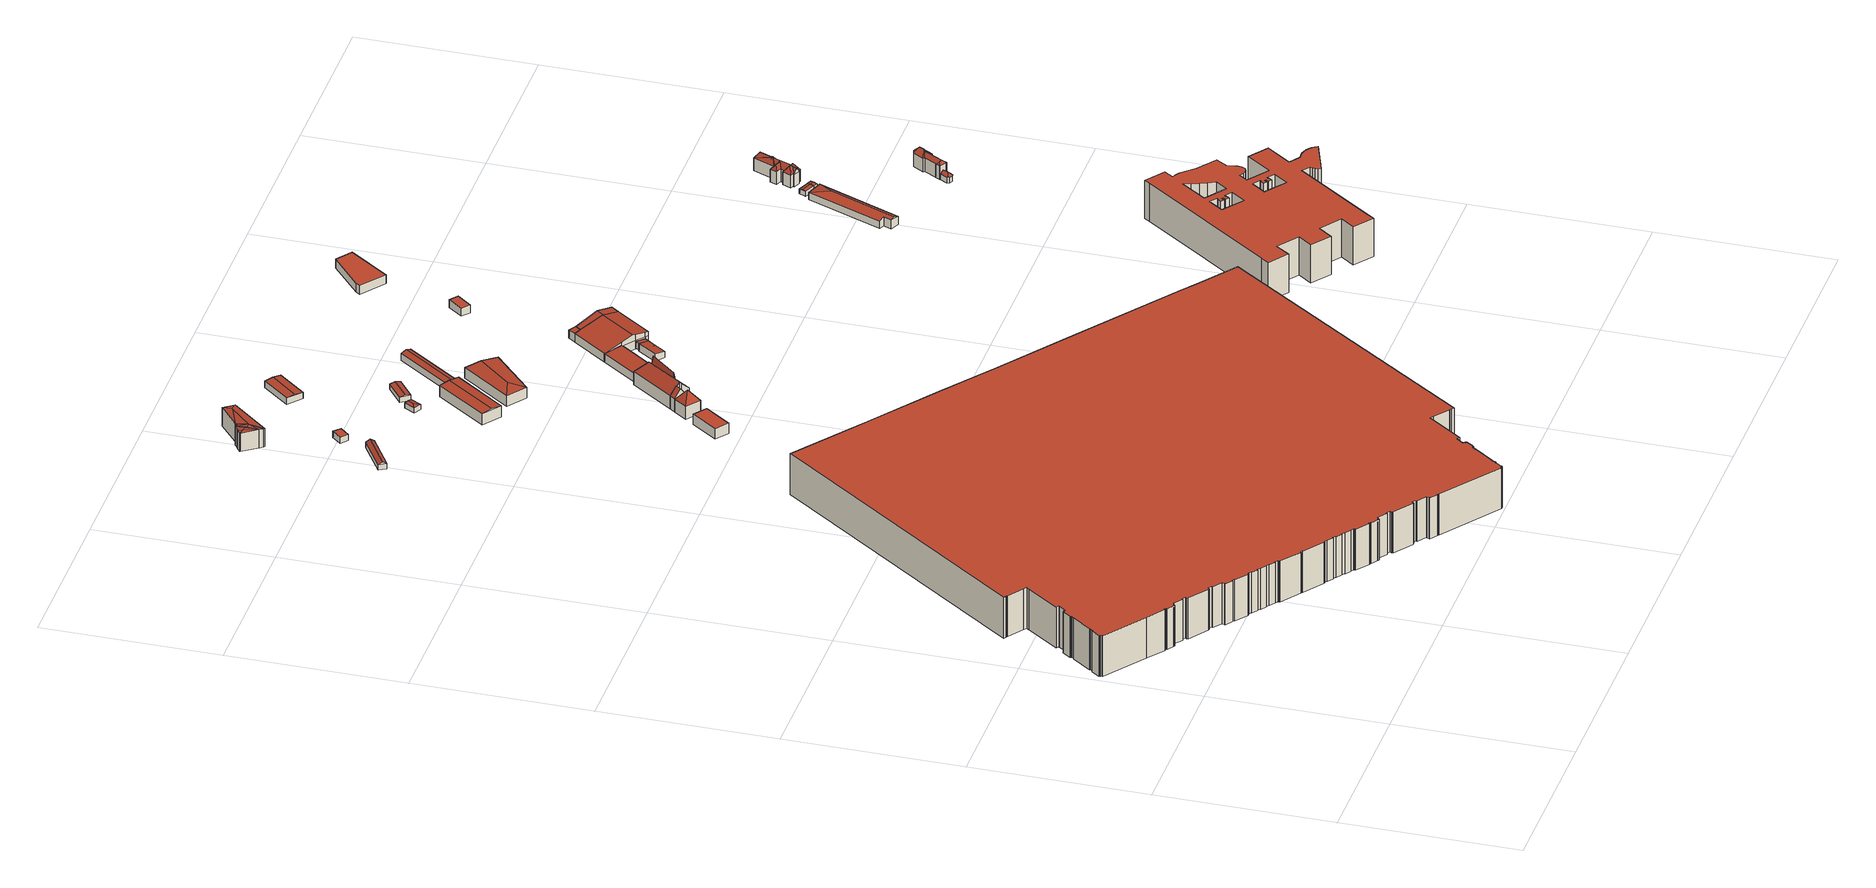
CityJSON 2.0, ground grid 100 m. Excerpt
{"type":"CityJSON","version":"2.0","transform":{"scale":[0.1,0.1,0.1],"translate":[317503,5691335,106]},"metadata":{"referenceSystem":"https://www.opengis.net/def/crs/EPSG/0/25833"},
"CityObjects":{
"building1":{"type":"Building","attributes":{"Dachtyp_tdc":"tdcPolyFlatRoof","Gemeindeschluessel":14713000,"Dachneigung":0,"QualitaetDacherkennung":10,"Geometrietyp2DReferenz":"3000","function":"31001_9998","roofType":"1000","measuredHeight":24.86},"geometry":[{"type":"MultiSurface","lod":"2","boundaries":[[[0,1,2,3]],[[1,4,5,2]],[[4,6,7,5]],[[6,8,9,7]],[[8,10,11,9]],[[10,12,13,11]],[[12,14,15,13]],[[14,16,17,15]],[[16,18,19,17]],[[18,20,21,19]],[[20,22,23,21]],[[22,24,25,23]],[[24,26,27,25]],[[26,28,29,27]],[[28,30,31,29]],[[30,32,33,31]],[[32,34,35,33]],[[34,36,37,35]],[[36,38,39,37]],[[38,40,41,39]],[[40,42,43,41]],[[42,44,45,43]],[[44,46,47,45]],[[46,48,49,47]],[[48,50,51,49]],[[50,52,53,51]],[[52,54,55,53]],[[54,56,57,55]],[[56,58,59,57]],[[58,60,61,59]],[[60,62,63,61]],[[62,64,65,63]],[[64,66,67,65]],[[66,68,69,67]],[[68,70,71,69]],[[70,72,73,71]],[[72,74,75,73]],[[74,76,77,75]],[[76,78,79,77]],[[78,80,81,79]],[[80,82,83,81]],[[82,84,85,83]],[[84,86,87,85]],[[86,88,89,87]],[[88,90,91,89]],[[90,92,93,91]],[[92,94,95,93]],[[92,90,88,86,84,82,80,78,76,74,72,70,68,66,64,62,60,58,56,54,52,50,48,46,44,42,40,38,36,34,32,30,28,26,24,22,20,18,16,14,12,10,8,6,4,1,0,96,97,98,99,100,101,102,103,104,105,106,107,108,109,110,111,112,113,114,115,116,117,118,119,120,121,122,123,124,125,126,127,128,129,130,131,132,133,134,135,136,137,138,139,140,141,142,143,144,145,146,147,148,149,150,151,152,153,154,155,156,157,158,159,160,161,162,163,164,165,166,167,168,169,170,171,172,173,174,175,176,177,178,179,180,181,182,183,184,185,186,187,188,189,190,191,192,193,194,195,196,197,198,199,200,201,202,203,204,205,206,207,208,209,210,211,212,213,214,215,216,217,218,219,220,221,222,223,224,225,226,227,228,229,230,231,232,233,234,235,236,237,238,239,240,241,242,243,244,245,246,247,248,249,250,251,252,253,254,94]],[[94,254,255,95]],[[254,253,256,255]],[[253,252,257,256]],[[252,251,258,257]],[[251,250,259,258]],[[250,249,260,259]],[[249,248,261,260]],[[248,247,262,261]],[[247,246,263,262]],[[246,245,264,263]],[[245,244,265,264]],[[244,243,266,265]],[[243,242,267,266]],[[242,241,268,267]],[[241,240,269,268]],[[240,239,270,269]],[[239,238,271,270]],[[238,237,272,271]],[[237,236,273,272]],[[236,235,274,273]],[[235,234,275,274]],[[234,233,276,275]],[[233,232,277,276]],[[232,231,278,277]],[[231,230,279,278]],[[230,229,280,279]],[[229,228,281,280]],[[228,227,282,281]],[[227,226,283,282]],[[226,225,284,283]],[[225,224,285,284]],[[224,223,286,285]],[[223,222,287,286]],[[222,221,288,287]],[[221,220,289,288]],[[220,219,290,289]],[[219,218,291,290]],[[218,217,292,291]],[[217,216,293,292]],[[216,215,294,293]],[[215,214,295,294]],[[214,213,296,295]],[[213,212,297,296]],[[212,211,298,297]],[[211,210,299,298]],[[210,209,300,299]],[[209,208,301,300]],[[208,207,302,301]],[[207,206,303,302]],[[206,205,304,303]],[[205,204,305,304]],[[204,203,306,305]],[[203,202,307,306]],[[202,201,308,307]],[[201,200,309,308]],[[200,199,310,309]],[[199,198,311,310]],[[198,197,312,311]],[[197,196,313,312]],[[196,195,314,313]],[[195,194,315,314]],[[194,193,316,315]],[[193,192,317,316]],[[192,191,318,317]],[[191,190,319,318]],[[95,255,256,257,258,259,260,261,262,263,264,265,266,267,268,269,270,271,272,273,274,275,276,277,278,279,280,281,282,283,284,285,286,287,288,289,290,291,292,293,294,295,296,297,298,299,300,301,302,303,304,305,306,307,308,309,310,311,312,313,314,315,316,317,318,319,320,321,322,323,324,325,326,327,328,329,330,331,332,333,334,335,336,337,338,339,340,341,342,343,344,345,346,347,348,349,350,351,352,353,354,355,356,357,358,359,360,361,362,363,364,365,366,367,368,369,370,371,372,373,374,375,376,377,378,379,380,381,382,383,384,385,386,387,388,389,390,391,392,393,394,395,396,397,398,399,400,401,402,403,404,405,406,407,408,409,410,411,412,413,3,2,5,7,9,11,13,15,17,19,21,23,25,27,29,31,33,35,37,39,41,43,45,47,49,51,53,55,57,59,61,63,65,67,69,71,73,75,77,79,81,83,85,87,89,91,93]],[[190,189,320,319]],[[189,188,321,320]],[[188,187,322,321]],[[187,186,323,322]],[[186,185,324,323]],[[185,184,325,324]],[[184,183,326,325]],[[183,182,327,326]],[[182,181,328,327]],[[181,180,329,328]],[[180,179,330,329]],[[179,178,331,330]],[[178,177,332,331]],[[177,176,333,332]],[[176,175,334,333]],[[175,174,335,334]],[[174,173,336,335]],[[173,172,337,336]],[[172,171,338,337]],[[171,170,339,338]],[[170,169,340,339]],[[169,168,341,340]],[[168,167,342,341]],[[167,166,343,342]],[[166,165,344,343]],[[165,164,345,344]],[[164,163,346,345]],[[163,162,347,346]],[[162,161,348,347]],[[161,160,349,348]],[[160,159,350,349]],[[159,158,351,350]],[[158,157,352,351]],[[157,156,353,352]],[[156,155,354,353]],[[155,154,355,354]],[[154,153,356,355]],[[153,152,357,356]],[[152,151,358,357]],[[151,150,359,358]],[[150,149,360,359]],[[149,148,361,360]],[[148,147,362,361]],[[147,146,363,362]],[[146,145,364,363]],[[145,144,365,364]],[[144,143,366,365]],[[143,142,367,366]],[[142,141,368,367]],[[141,140,369,368]],[[140,139,370,369]],[[139,138,371,370]],[[138,137,372,371]],[[137,136,373,372]],[[136,135,374,373]],[[135,134,375,374]],[[134,133,376,375]],[[133,132,377,376]],[[132,131,378,377]],[[131,130,379,378]],[[130,129,380,379]],[[129,128,381,380]],[[128,127,382,381]],[[127,126,383,382]],[[126,125,384,383]],[[125,124,385,384]],[[124,123,386,385]],[[123,122,387,386]],[[122,121,388,387]],[[121,120,389,388]],[[120,119,390,389]],[[119,118,391,390]],[[118,117,392,391]],[[117,116,393,392]],[[116,115,394,393]],[[115,114,395,394]],[[114,113,396,395]],[[113,112,397,396]],[[112,111,398,397]],[[111,110,399,398]],[[110,109,400,399]],[[109,108,401,400]],[[108,107,402,401]],[[107,106,403,402]],[[106,105,404,403]],[[105,104,405,404]],[[104,103,406,405]],[[103,102,407,406]],[[102,101,408,407]],[[101,100,409,408]],[[100,99,410,409]],[[99,98,411,410]],[[98,97,412,411]],[[97,96,413,412]],[[96,0,3,413]]],"semantics":{"surfaces":[{"type":"WallSurface"},{"type":"RoofSurface"},{"type":"GroundSurface"}],"values":[0,0,0,0,0,0,0,0,0,0,0,0,0,0,0,0,0,0,0,0,0,0,0,0,0,0,0,0,0,0,0,0,0,0,0,0,0,0,0,0,0,0,0,0,0,0,0,1,0,0,0,0,0,0,0,0,0,0,0,0,0,0,0,0,0,0,0,0,0,0,0,0,0,0,0,0,0,0,0,0,0,0,0,0,0,0,0,0,0,0,0,0,0,0,0,0,0,0,0,0,0,0,0,0,0,0,0,0,0,0,0,0,0,2,0,0,0,0,0,0,0,0,0,0,0,0,0,0,0,0,0,0,0,0,0,0,0,0,0,0,0,0,0,0,0,0,0,0,0,0,0,0,0,0,0,0,0,0,0,0,0,0,0,0,0,0,0,0,0,0,0,0,0,0,0,0,0,0,0,0,0,0,0,0,0,0,0,0,0,0,0,0,0,0,0,0,0,0,0,0,0,0,0,0,0,0,0,0,0]}}]},
"building2":{"type":"Building","attributes":{"Gemeindeschluessel":14713000,"Dachneigung":59.74,"Dachorientierung":57.86,"MittlereTraufHoehe":114.39,"QualitaetDacherkennung":86,"ObjektHoehe":4.67,"BodenHoehe":111.07,"Geometrietyp2DReferenz":"3000","AbsoluteHoehe":115.73,"Dachflaeche":124.45,"function":"31001_9998","roofType":"3100","measuredHeight":4.67,"storeysAboveGround":2},"geometry":[{"type":"MultiSurface","lod":"2","boundaries":[[[414,415,416]],[[417,414,416,418]],[[415,419,418,416]],[[420,421,422,423]],[[414,417,421,420]],[[417,419,422,421]],[[419,415,423,422]],[[415,414,420,423]],[[419,417,418]]],"semantics":{"surfaces":[{"type":"WallSurface"},{"type":"RoofSurface"},{"type":"GroundSurface"}],"values":[0,1,1,2,0,0,0,0,0]}}]},
"building3":{"type":"Building","attributes":{"Gemeindeschluessel":14713000,"Dachneigung":90,"Dachorientierung":0,"MittlereTraufHoehe":114.61,"QualitaetDacherkennung":100,"ObjektHoehe":3.82,"BodenHoehe":110.78,"Geometrietyp2DReferenz":"3000","AbsoluteHoehe":114.61,"Dachflaeche":35.01,"function":"31001_9998","roofType":"1000","measuredHeight":3.82,"storeysAboveGround":1},"geometry":[{"type":"MultiSurface","lod":"2","boundaries":[[[424,425,426,427]],[[425,428,429,426]],[[428,430,431,429]],[[430,424,427,431]],[[430,428,425,424]],[[427,426,429,431]]],"semantics":{"surfaces":[{"type":"WallSurface"},{"type":"RoofSurface"},{"type":"GroundSurface"}],"values":[0,0,0,0,1,2]}}]},
"building4":{"type":"Building","attributes":{"Dachtyp_tdc":"tdcPolyFlatRoof","Gemeindeschluessel":14713000,"Dachneigung":0,"QualitaetDacherkennung":90,"Geometrietyp2DReferenz":"3000","function":"31001_2000","roofType":"1000","measuredHeight":6.25},"geometry":[{"type":"MultiSurface","lod":"2","boundaries":[[[432,433,434,435]],[[433,436,437,434]],[[436,438,439,437]],[[438,432,435,439]],[[438,436,433,432]],[[435,434,437,439]]],"semantics":{"surfaces":[{"type":"WallSurface"},{"type":"RoofSurface"},{"type":"GroundSurface"}],"values":[0,0,0,0,1,2]}}]},
"building5":{"type":"Building","attributes":{"Dachtyp_tdc":"tdcFreeFormRoof","Gemeindeschluessel":14713000,"Dachneigung":12.4,"QualitaetDacherkennung":10,"Geometrietyp2DReferenz":"3000","function":"31001_9998","roofType":"5000","measuredHeight":12.25},"geometry":[{"type":"MultiSurface","lod":"2","boundaries":[[[440,441,442,443]],[[441,444,445,442]],[[444,446,447,445]],[[446,448,449,447]],[[448,450,451,449]],[[450,452,453,451]],[[452,454,455,453]],[[454,456,457,455]],[[456,458,459,457]],[[458,460,461,459]],[[460,462,463,461]],[[462,464,465,463]],[[464,440,443,465]],[[466,462,460]],[[467,468,466,460,458]],[[467,458,456]],[[454,467,456]],[[454,468,467]],[[452,468,454]],[[450,468,452]],[[468,450,469]],[[470,469,450,448]],[[471,470,448,446]],[[472,471,446,444]],[[441,472,444]],[[472,441,440]],[[468,462,466]],[[468,464,462]],[[469,464,468]],[[470,464,469]],[[471,464,470]],[[472,464,471]],[[464,472,440]],[[443,442,445,447,449,451,453,455,457,459,461,463,465]]],"semantics":{"surfaces":[{"type":"WallSurface"},{"type":"RoofSurface"},{"type":"GroundSurface"}],"values":[0,0,0,0,0,0,0,0,0,0,0,0,0,1,1,1,1,1,1,1,1,1,1,1,1,1,1,1,1,1,1,1,1,2]}}]},
"building6":{"type":"Building","attributes":{"Gemeindeschluessel":14713000,"Dachneigung":80.93,"Dachorientierung":29.71,"MittlereTraufHoehe":115.03,"QualitaetDacherkennung":90,"ObjektHoehe":3.41,"BodenHoehe":112.02,"Geometrietyp2DReferenz":"3000","AbsoluteHoehe":115.42,"Dachflaeche":35.4,"function":"31001_9998","roofType":"5000","measuredHeight":3.41,"storeysAboveGround":1},"geometry":[{"type":"MultiSurface","lod":"2","boundaries":[[[473,474,475,476]],[[474,477,478,475]],[[477,479,480,478]],[[479,473,476,480]],[[477,474,481]],[[473,479,482]],[[474,473,482,481]],[[479,477,481,482]],[[476,475,478,480]]],"semantics":{"surfaces":[{"type":"WallSurface"},{"type":"RoofSurface"},{"type":"GroundSurface"}],"values":[0,0,0,0,1,0,1,1,2]}}]},
"building7":{"type":"Building","attributes":{"Gemeindeschluessel":14713000,"Geometrietyp2DReferenz":"3000","function":"31001_2000","roofType":"9999"},"children":["building7-1","building7-2","building7-3","building7-4"]},
"building7-1":{"type":"BuildingPart","attributes":{"Dachtyp_tdc":"tdcGableRoof","Dachneigung":50.19,"QualitaetDacherkennung":74,"Geometrietyp2DReferenz":"3000","roofType":"3100","measuredHeight":12.56},"parents":["building7"],"geometry":[{"type":"MultiSurface","lod":"2","boundaries":[[[483,484,485,486,487]],[[483,488,489]],[[488,490,491,492,493,489]],[[484,483,489,493,494]],[[495,496,486,485,497]],[[490,488,498,496,495]],[[483,487,498,488]],[[487,486,496,498]],[[495,497,499,490]],[[497,485,484,499]],[[493,492,494]],[[491,490,499]],[[492,491,499,484,494]]],"semantics":{"surfaces":[{"type":"WallSurface"},{"type":"RoofSurface"},{"type":"GroundSurface"},{"type":"ClosureSurface"}],"values":[0,0,1,1,2,0,0,3,3,3,0,3,3]}}]},
"building7-2":{"type":"BuildingPart","attributes":{"Dachtyp_tdc":"tdcFreeFormRoof","Dachneigung":44.25,"QualitaetDacherkennung":21,"Geometrietyp2DReferenz":"3000","roofType":"5000","measuredHeight":13.73},"parents":["building7"],"geometry":[{"type":"MultiSurface","lod":"2","boundaries":[[[500,501,502,503]],[[501,504,505,502]],[[504,506,490,495,505]],[[507,508,509,485,484]],[[508,510,511,509]],[[510,512,513,511]],[[512,514,513]],[[515,500,503,516,517]],[[512,510,508,518]],[[508,507,494,492,519,518]],[[519,506,504,501,500,515,512,518]],[[503,502,505,495,497,485,509,511,513,516]],[[491,490,506,519]],[[497,495,490,499]],[[499,490,491]],[[507,484,494]],[[492,491,519]],[[497,499,484,485]],[[484,499,491,492,494]],[[517,514,512,515]],[[517,516,513,514]]],"semantics":{"surfaces":[{"type":"WallSurface"},{"type":"RoofSurface"},{"type":"GroundSurface"},{"type":"ClosureSurface"}],"values":[0,0,0,0,0,0,0,0,1,1,1,2,0,3,3,0,0,3,3,0,3]}}]},
"building7-3":{"type":"BuildingPart","attributes":{"Dachtyp_tdc":"tdcTentRoof","Dachneigung":52.54,"QualitaetDacherkennung":72,"Geometrietyp2DReferenz":"3000","roofType":"4000","measuredHeight":13.79},"parents":["building7"],"geometry":[{"type":"MultiSurface","lod":"2","boundaries":[[[520,521,522,523]],[[521,524,525,522]],[[524,487,486,525]],[[498,526,527,496]],[[526,520,523,527]],[[521,520,526,528]],[[524,521,528]],[[487,524,528]],[[526,498,487,528]],[[523,522,525,486,496,527]],[[498,496,486,487]]],"semantics":{"surfaces":[{"type":"WallSurface"},{"type":"RoofSurface"},{"type":"GroundSurface"},{"type":"ClosureSurface"}],"values":[0,0,0,0,0,1,1,1,1,2,3]}}]},
"building7-4":{"type":"BuildingPart","attributes":{"Dachtyp_tdc":"tdcFreeFormRoof","Dachneigung":83.82,"QualitaetDacherkennung":20,"Geometrietyp2DReferenz":"3000","roofType":"5000","measuredHeight":12.76},"parents":["building7"],"geometry":[{"type":"MultiSurface","lod":"2","boundaries":[[[529,530,531,532]],[[530,533,534,531]],[[512,514,517,535,536]],[[535,517,533]],[[536,535,533,530]],[[530,529,512,536]],[[514,512,529]],[[534,516,513,532,531]],[[533,517,516,534]],[[514,529,532,513]],[[513,516,517,514]]],"semantics":{"surfaces":[{"type":"WallSurface"},{"type":"RoofSurface"},{"type":"GroundSurface"},{"type":"ClosureSurface"}],"values":[0,0,1,1,1,1,0,2,0,0,3]}}]},
"building8":{"type":"Building","attributes":{"Gemeindeschluessel":14713000,"Dachneigung":74.88,"Dachorientierung":-127.02,"MittlereTraufHoehe":115.13,"QualitaetDacherkennung":100,"ObjektHoehe":4.05,"BodenHoehe":111.9,"Geometrietyp2DReferenz":"3000","AbsoluteHoehe":115.95,"Dachflaeche":89.17,"function":"31001_9998","roofType":"3100","measuredHeight":4.05,"storeysAboveGround":1},"geometry":[{"type":"MultiSurface","lod":"2","boundaries":[[[537,538,539,540]],[[538,541,542,539]],[[541,543,544,542]],[[543,537,540,544]],[[541,538,545]],[[537,543,546]],[[538,537,546,545]],[[543,541,545,546]],[[540,539,542,544]]],"semantics":{"surfaces":[{"type":"WallSurface"},{"type":"RoofSurface"},{"type":"GroundSurface"}],"values":[0,0,0,0,0,0,1,1,2]}}]},
"building9":{"type":"Building","attributes":{"Gemeindeschluessel":14713000,"Dachneigung":83.4,"Dachorientierung":35.88,"MittlereTraufHoehe":118.81,"QualitaetDacherkennung":94,"ObjektHoehe":7.64,"BodenHoehe":111.9,"Geometrietyp2DReferenz":"3000","AbsoluteHoehe":119.54,"Dachflaeche":450.31,"function":"31001_9998","roofType":"3100","measuredHeight":7.64,"storeysAboveGround":3},"children":["building9-1"],"geometry":[{"type":"MultiSurface","lod":"2","boundaries":[[[547,548,549,550,551]],[[548,552,553,549]],[[552,554,555,553]],[[552,548,556]],[[547,554,557]],[[548,547,557,556]],[[554,552,556,557]],[[550,549,553,555,558]],[[558,555,554,547,551,559,560]],[[551,550,558,560]],[[551,560,559]]],"semantics":{"surfaces":[{"type":"WallSurface"},{"type":"RoofSurface"},{"type":"GroundSurface"},{"type":"ClosureSurface"}],"values":[0,0,0,0,0,1,1,2,0,3,3]}}]},
"building9-1":{"type":"BuildingPart","attributes":{"Dachneigung":70.88,"Dachorientierung":-144.29,"MittlereTraufHoehe":116.39,"QualitaetDacherkennung":100,"BodenHoehe":111.9,"ObjektTeilHoehe":5.61,"Geometrietyp2DReferenz":"3000","AbsoluteHoehe":117.5,"Dachflaeche":271.78,"roofType":"3100","measuredHeight":5.61,"storeysAboveGround":2},"parents":["building9"],"geometry":[{"type":"MultiSurface","lod":"2","boundaries":[[[560,561,562,558]],[[561,563,564,562]],[[563,551,550,564]],[[563,561,565]],[[561,560,559,565]],[[551,563,565,559]],[[558,562,564,550]],[[558,550,551,560]],[[560,551,559]]],"semantics":{"surfaces":[{"type":"WallSurface"},{"type":"RoofSurface"},{"type":"GroundSurface"},{"type":"ClosureSurface"}],"values":[0,0,0,0,1,1,2,3,3]}}]},
"building10":{"type":"Building","attributes":{"Gemeindeschluessel":14713000,"Dachneigung":84.32,"Dachorientierung":-140.25,"MittlereTraufHoehe":113.66,"QualitaetDacherkennung":59,"ObjektHoehe":4.39,"BodenHoehe":109.77,"Geometrietyp2DReferenz":"3000","AbsoluteHoehe":114.16,"Dachflaeche":207.38,"function":"31001_9998","roofType":"3100","measuredHeight":4.39,"storeysAboveGround":1},"geometry":[{"type":"MultiSurface","lod":"2","boundaries":[[[566,567,568,569]],[[567,570,571,568]],[[570,572,573,571]],[[572,566,569,573]],[[570,567,574]],[[566,572,575]],[[567,566,575,574]],[[572,570,574,575]],[[569,568,571,573]]],"semantics":{"surfaces":[{"type":"WallSurface"},{"type":"RoofSurface"},{"type":"GroundSurface"}],"values":[0,0,0,0,0,0,1,1,2]}}]},
"building11":{"type":"Building","attributes":{"Gemeindeschluessel":14713000,"Dachneigung":83.02,"Dachorientierung":41.81,"MittlereTraufHoehe":117.97,"QualitaetDacherkennung":89,"ObjektHoehe":7.32,"BodenHoehe":111.7,"Geometrietyp2DReferenz":"3000","AbsoluteHoehe":119.02,"Dachflaeche":572.03,"function":"31001_9998","roofType":"5000","measuredHeight":7.32,"storeysAboveGround":2},"geometry":[{"type":"MultiSurface","lod":"2","boundaries":[[[576,577,578,579]],[[577,580,581,578]],[[580,582,583,581]],[[582,576,579,583]],[[580,577,584]],[[576,582,585]],[[577,576,585,584]],[[582,580,584,585]],[[579,578,581,583]]],"semantics":{"surfaces":[{"type":"WallSurface"},{"type":"RoofSurface"},{"type":"GroundSurface"}],"values":[0,0,0,0,1,0,1,1,2]}}]},
"building12":{"type":"Building","attributes":{"Gemeindeschluessel":14713000,"Dachneigung":82.77,"Dachorientierung":0,"MittlereTraufHoehe":116.29,"QualitaetDacherkennung":98,"ObjektHoehe":4.39,"BodenHoehe":112.3,"Geometrietyp2DReferenz":"3000","AbsoluteHoehe":116.69,"Dachflaeche":85.7,"function":"31001_9998","roofType":"2100","measuredHeight":4.39,"storeysAboveGround":1},"geometry":[{"type":"MultiSurface","lod":"2","boundaries":[[[586,587,588,589]],[[590,591,592,593]],[[589,588,591,590]],[[588,587,592,591]],[[587,586,593,592]],[[586,589,590,593]]],"semantics":{"surfaces":[{"type":"RoofSurface"},{"type":"GroundSurface"},{"type":"WallSurface"}],"values":[0,1,2,2,2,2]}}]},
"building13":{"type":"Building","attributes":{"Dachtyp_tdc":"tdcPolyFlatRoof","Gemeindeschluessel":14713000,"Dachneigung":7.35,"QualitaetDacherkennung":77,"Geometrietyp2DReferenz":"3000","function":"31001_2000","roofType":"2100","measuredHeight":4.03},"geometry":[{"type":"MultiSurface","lod":"2","boundaries":[[[594,595,596,597]],[[595,598,599,596]],[[598,600,601,599]],[[600,602,603,601]],[[602,604,605,603]],[[604,594,597,605]],[[604,602,600,598,595,594]],[[597,596,599,601,603,605]]],"semantics":{"surfaces":[{"type":"WallSurface"},{"type":"RoofSurface"},{"type":"GroundSurface"}],"values":[0,0,0,0,0,0,1,2]}}]},
"building14":{"type":"Building","attributes":{"Gemeindeschluessel":14713000,"Geometrietyp2DReferenz":"3000","function":"31001_2000","roofType":"9999"},"children":["building14-1","building14-2","building14-3"]},
"building14-1":{"type":"BuildingPart","attributes":{"Dachtyp_tdc":"tdcPolyFlatRoof","Dachneigung":3.33,"QualitaetDacherkennung":74,"Geometrietyp2DReferenz":"3000","roofType":"2100","measuredHeight":5.37},"parents":["building14"],"geometry":[{"type":"MultiSurface","lod":"2","boundaries":[[[606,607,608,609]],[[607,610,611,612,608]],[[613,606,609,614,615]],[[613,616,610,607,606]],[[609,608,612,614]],[[613,615,616]],[[615,611,610,616]],[[615,614,612,611]]],"semantics":{"surfaces":[{"type":"WallSurface"},{"type":"RoofSurface"},{"type":"GroundSurface"},{"type":"ClosureSurface"}],"values":[0,0,0,1,2,0,3,3]}}]},
"building14-2":{"type":"BuildingPart","attributes":{"Dachtyp_tdc":"tdcGableRoof","Dachneigung":12.23,"QualitaetDacherkennung":42,"Geometrietyp2DReferenz":"3000","roofType":"3100","measuredHeight":9.1},"parents":["building14"],"geometry":[{"type":"MultiSurface","lod":"2","boundaries":[[[617,618,619,620]],[[618,621,622,619]],[[623,615,614,624]],[[623,625,626,627,628,629,616,615]],[[630,628,627,631,632,633]],[[634,630,633,635]],[[635,633,632,617]],[[617,632,631,618]],[[618,631,627,626,636,621]],[[611,610,629,628,630,634]],[[614,612,637,638,620,619,622,624]],[[611,634,637,612]],[[634,635,638,637]],[[635,617,620,638]],[[624,622,621,623]],[[629,610,616]],[[616,610,611,615]],[[636,626,625]],[[621,636,625,623]],[[615,611,612,614]]],"semantics":{"surfaces":[{"type":"WallSurface"},{"type":"RoofSurface"},{"type":"GroundSurface"},{"type":"ClosureSurface"}],"values":[0,0,0,1,1,0,0,0,0,0,2,0,0,0,3,0,3,0,3,3]}}]},
"building14-3":{"type":"BuildingPart","attributes":{"Dachtyp_tdc":"tdcPolyFlatRoof","Dachneigung":3.59,"QualitaetDacherkennung":73,"Geometrietyp2DReferenz":"3000","roofType":"2100","measuredHeight":5.84},"parents":["building14"],"geometry":[{"type":"MultiSurface","lod":"2","boundaries":[[[639,623,624,640]],[[636,641,642,622,621]],[[641,643,644,642]],[[643,645,646,644]],[[645,639,640,646]],[[645,643,641,636,625,623,639]],[[640,624,622,642,644,646]],[[621,622,624,623]],[[621,623,625,636]]],"semantics":{"surfaces":[{"type":"WallSurface"},{"type":"RoofSurface"},{"type":"GroundSurface"},{"type":"ClosureSurface"}],"values":[0,0,0,0,0,1,2,3,3]}}]},
"building15":{"type":"Building","attributes":{"Dachtyp_tdc":"tdcGableRoof","Gemeindeschluessel":14713000,"Dachneigung":14.4,"QualitaetDacherkennung":48,"Geometrietyp2DReferenz":"3000","function":"31001_2000","roofType":"3100","measuredHeight":8.4},"geometry":[{"type":"MultiSurface","lod":"2","boundaries":[[[647,648,649,650]],[[648,651,652,649]],[[651,653,654,652]],[[653,647,650,654]],[[651,648,655]],[[647,653,656]],[[648,647,656,655]],[[653,651,655,656]],[[650,649,652,654]]],"semantics":{"surfaces":[{"type":"WallSurface"},{"type":"RoofSurface"},{"type":"GroundSurface"}],"values":[0,0,0,0,0,0,1,1,2]}}]},
"building16":{"type":"Building","attributes":{"Gemeindeschluessel":14713000,"Dachneigung":90,"Dachorientierung":0,"MittlereTraufHoehe":117.02,"QualitaetDacherkennung":100,"ObjektHoehe":4.87,"BodenHoehe":112.15,"Geometrietyp2DReferenz":"3000","AbsoluteHoehe":117.02,"Dachflaeche":60.6,"function":"31001_9998","roofType":"1000","measuredHeight":4.87,"storeysAboveGround":2},"geometry":[{"type":"MultiSurface","lod":"2","boundaries":[[[657,658,659,660]],[[658,661,662,659]],[[661,663,664,662]],[[663,657,660,664]],[[663,661,658,657]],[[660,659,662,664]]],"semantics":{"surfaces":[{"type":"WallSurface"},{"type":"RoofSurface"},{"type":"GroundSurface"}],"values":[0,0,0,0,1,2]}}]},
"building17":{"type":"Building","attributes":{"Gemeindeschluessel":14713000,"Dachneigung":90,"Dachorientierung":0,"MittlereTraufHoehe":117.49,"QualitaetDacherkennung":35,"ObjektHoehe":5.37,"BodenHoehe":112.12,"Geometrietyp2DReferenz":"3000","AbsoluteHoehe":117.49,"Dachflaeche":401.93,"function":"31001_9998","roofType":"1000","measuredHeight":5.37,"storeysAboveGround":2},"geometry":[{"type":"MultiSurface","lod":"2","boundaries":[[[665,666,667,668]],[[666,669,670,667]],[[669,671,672,670]],[[671,673,674,672]],[[673,665,668,674]],[[673,671,669,666,665]],[[668,667,670,672,674]]],"semantics":{"surfaces":[{"type":"WallSurface"},{"type":"RoofSurface"},{"type":"GroundSurface"}],"values":[0,0,0,0,0,1,2]}}]},
"building18":{"type":"Building","attributes":{"Dachtyp_tdc":"tdcPolyFlatRoof","Gemeindeschluessel":14713000,"Dachneigung":0,"QualitaetDacherkennung":38,"Geometrietyp2DReferenz":"3000","function":"31001_2000","roofType":"1000","measuredHeight":23.36},"geometry":[{"type":"MultiSurface","lod":"2","boundaries":[[[675,676,677,678]],[[676,679,680,677]],[[679,681,682,680]],[[681,683,684,682]],[[683,685,686,684]],[[685,687,688,686]],[[687,689,690,688]],[[691,692,693,694]],[[692,695,696,693]],[[695,697,698,696]],[[697,699,700,698]],[[699,701,702,700]],[[701,703,704,702]],[[703,705,706,704]],[[705,707,708,706]],[[707,709,710,708]],[[709,711,712,710]],[[711,713,714,712]],[[713,715,716,714]],[[715,717,718,716]],[[717,719,720,718]],[[721,722,723,724]],[[722,725,726,723]],[[725,727,728,726]],[[727,729,730,728]],[[729,731,732,730]],[[731,733,734,732]],[[733,721,724,734]],[[719,735,736,720]],[[735,691,694,736]],[[689,737,738,690]],[[737,739,740,738]],[[741,742,743,744]],[[742,745,746,743]],[[745,747,748,746]],[[747,749,750,748]],[[749,751,752,750]],[[751,753,754,752]],[[753,755,756,754]],[[755,757,758,756]],[[757,759,760,758]],[[759,761,762,760]],[[761,763,764,762]],[[763,765,766,764]],[[765,767,768,766]],[[767,769,770,768]],[[769,771,772,770]],[[771,773,774,772]],[[773,775,776,774]],[[775,777,778,776]],[[777,779,780,778]],[[779,781,782,780]],[[781,783,784,782]],[[783,785,786,784]],[[785,787,788,786]],[[787,789,790,788]],[[789,791,792,790]],[[791,793,794,792]],[[793,795,796,794]],[[795,797,798,796]],[[797,799,800,798]],[[799,801,802,800]],[[801,803,804,802]],[[803,805,806,804]],[[805,807,808,806]],[[805,803,801,799,797,795,793,791,789,787,785,783,781,779,777,775,773,771,769,767,765,763,761,759,757,755,753,751,749,747,745,742,741,809,810,811,812,813,814,815,816,817,818,819,820,821,822,823,824,825,826,827,807],[721,733,731,729,727,725,722],[691,735,719,717,715,713,711,709,707,705,703,701,699,697,695,692],[739,737,689,687,685,683,681,679,676,675,828,829,830,831,832,833]],[[808,834,835,836,837,838,839,840,841,842,843,844,845,846,847,848,849,850,851,852,744,743,746,748,750,752,754,756,758,760,762,764,766,768,770,772,774,776,778,780,782,784,786,788,790,792,794,796,798,800,802,804,806],[724,723,726,728,730,732,734],[694,693,696,698,700,702,704,706,708,710,712,714,716,718,720,736],[740,853,854,855,856,857,858,678,677,680,682,684,686,688,690,738]],[[807,827,834,808]],[[827,826,835,834]],[[826,825,836,835]],[[825,824,837,836]],[[824,823,838,837]],[[823,822,839,838]],[[822,821,840,839]],[[821,820,841,840]],[[820,819,842,841]],[[819,818,843,842]],[[818,817,844,843]],[[817,816,845,844]],[[816,815,846,845]],[[815,814,847,846]],[[814,813,848,847]],[[813,812,849,848]],[[812,811,850,849]],[[811,810,851,850]],[[810,809,852,851]],[[809,741,744,852]],[[739,833,853,740]],[[833,832,854,853]],[[832,831,855,854]],[[831,830,856,855]],[[830,829,857,856]],[[829,828,858,857]],[[828,675,678,858]]],"semantics":{"surfaces":[{"type":"WallSurface"},{"type":"RoofSurface"},{"type":"GroundSurface"}],"values":[0,0,0,0,0,0,0,0,0,0,0,0,0,0,0,0,0,0,0,0,0,0,0,0,0,0,0,0,0,0,0,0,0,0,0,0,0,0,0,0,0,0,0,0,0,0,0,0,0,0,0,0,0,0,0,0,0,0,0,0,0,0,0,0,0,1,2,0,0,0,0,0,0,0,0,0,0,0,0,0,0,0,0,0,0,0,0,0,0,0,0,0,0,0]}}]},
"building19":{"type":"Building","attributes":{"Dachtyp_tdc":"tdcFreeFormRoof","Gemeindeschluessel":14713000,"Dachneigung":20.02,"QualitaetDacherkennung":16,"Geometrietyp2DReferenz":"3000","function":"31001_2000","roofType":"5000","measuredHeight":6.32},"geometry":[{"type":"MultiSurface","lod":"2","boundaries":[[[859,860,861,862]],[[860,863,864,861]],[[863,865,866,864]],[[865,867,868,866]],[[867,869,870,868]],[[869,859,862,870]],[[867,865,871]],[[860,859,872,871,865,863]],[[869,867,871,872]],[[859,869,872]],[[862,861,864,866,868,870]]],"semantics":{"surfaces":[{"type":"WallSurface"},{"type":"RoofSurface"},{"type":"GroundSurface"}],"values":[0,0,0,0,0,0,1,1,1,0,2]}}]},
"building20":{"type":"Building","attributes":{"Dachtyp_tdc":"tdcGableRoof","Gemeindeschluessel":14713000,"Dachneigung":10.26,"QualitaetDacherkennung":81,"Geometrietyp2DReferenz":"3000","function":"31001_2000","roofType":"3100","measuredHeight":3.37},"geometry":[{"type":"MultiSurface","lod":"2","boundaries":[[[873,874,875,876]],[[874,877,878,875]],[[877,879,880,878]],[[879,873,876,880]],[[877,874,881]],[[873,879,882]],[[874,873,882,881]],[[879,877,881,882]],[[876,875,878,880]]],"semantics":{"surfaces":[{"type":"WallSurface"},{"type":"RoofSurface"},{"type":"GroundSurface"}],"values":[0,0,0,0,0,0,1,1,2]}}]},
"building21":{"type":"Building","attributes":{"Dachtyp_tdc":"tdcGableRoof","Gemeindeschluessel":14713000,"Dachneigung":10.11,"QualitaetDacherkennung":71,"Geometrietyp2DReferenz":"3000","function":"31001_2000","roofType":"3100","measuredHeight":3.42},"geometry":[{"type":"MultiSurface","lod":"2","boundaries":[[[883,877,878,884]],[[877,874,875,878]],[[874,885,886,875]],[[885,883,884,886]],[[874,877,887]],[[883,885,888]],[[877,883,888,887]],[[885,874,887,888]],[[884,878,875,886]]],"semantics":{"surfaces":[{"type":"WallSurface"},{"type":"RoofSurface"},{"type":"GroundSurface"}],"values":[0,0,0,0,0,0,1,1,2]}}]},
"building22":{"type":"Building","attributes":{"Dachtyp_tdc":"tdcFreeFormRoof","Gemeindeschluessel":14713000,"Dachneigung":39.22,"QualitaetDacherkennung":75,"Geometrietyp2DReferenz":"3000","function":"31001_2000","roofType":"5000","measuredHeight":4.94},"geometry":[{"type":"MultiSurface","lod":"2","boundaries":[[[889,890,891,892]],[[890,893,894,891]],[[893,895,896,894]],[[895,897,898,896]],[[897,899,900,898]],[[899,889,892,900]],[[897,901,902,903,899]],[[895,893,904,902,901]],[[902,904,890,889,903]],[[897,895,901]],[[893,890,904]],[[889,899,903]],[[892,891,894,896,898,900]]],"semantics":{"surfaces":[{"type":"WallSurface"},{"type":"RoofSurface"},{"type":"GroundSurface"}],"values":[0,0,0,0,0,0,1,1,1,0,0,0,2]}}]},
"building23":{"type":"Building","attributes":{"Dachtyp_tdc":"tdcFreeFormRoof","Gemeindeschluessel":14713000,"Dachneigung":54.67,"QualitaetDacherkennung":34,"Geometrietyp2DReferenz":"3000","function":"31001_2000","roofType":"5000","measuredHeight":11.35},"geometry":[{"type":"MultiSurface","lod":"2","boundaries":[[[905,906,907,908]],[[906,909,910,907]],[[909,911,912,910]],[[911,913,914,912]],[[913,915,916,914]],[[915,917,918,916]],[[917,919,920,918]],[[919,921,922,920]],[[921,923,924,922]],[[923,925,926,924]],[[925,927,928,926]],[[927,929,930,928]],[[929,931,932,930]],[[933,934,929,927]],[[933,927,925]],[[925,934,933]],[[934,935,936]],[[934,937,935]],[[925,937,934]],[[923,937,925]],[[921,937,923]],[[921,938,937]],[[938,921,939]],[[940,939,921,919]],[[940,919,917]],[[938,939,940,917,915]],[[941,942,943,938,915,913]],[[944,945,946,941,913,911]],[[944,911,909]],[[947,945,944,909,906]],[[948,947,906,905]],[[948,905,949]],[[946,945,947,948,949,950]],[[951,942,941,946,950,952]],[[951,952,953]],[[943,942,951,953,954]],[[937,938,943,954,955]],[[935,937,955,956]],[[936,935,956,931]],[[934,936,931,929]],[[932,957,958,959,960,961,962,963,908,907,910,912,914,916,918,920,922,924,926,928,930]],[[931,956,957,932]],[[956,955,958,957]],[[955,954,959,958]],[[954,953,960,959]],[[953,952,961,960]],[[952,950,962,961]],[[950,949,963,962]],[[949,905,908,963]]],"semantics":{"surfaces":[{"type":"WallSurface"},{"type":"RoofSurface"},{"type":"GroundSurface"}],"values":[0,0,0,0,0,0,0,0,0,0,0,0,0,1,1,1,1,1,1,1,1,1,1,1,1,1,1,1,1,1,1,0,1,1,1,1,1,1,1,1,2,0,0,0,0,0,0,0,0]}}]},
"building24":{"type":"Building","attributes":{"Dachtyp_tdc":"tdcFreeFormRoof","Gemeindeschluessel":14713000,"Dachneigung":42.6,"QualitaetDacherkennung":87,"Geometrietyp2DReferenz":"3000","function":"31001_2000","roofType":"5000","measuredHeight":11.15},"geometry":[{"type":"MultiSurface","lod":"2","boundaries":[[[964,965,966,967]],[[965,968,969,966]],[[968,970,971,969]],[[970,972,973,971]],[[972,974,975,973]],[[974,976,977,975]],[[976,978,979,977]],[[978,980,981,979]],[[980,982,983,981]],[[982,984,985,983]],[[984,986,987,985]],[[986,988,989,987]],[[988,990,991,989]],[[990,992,993,991]],[[992,994,995,993]],[[996,997,998,999,992,990]],[[1000,996,990,988]],[[1001,1000,988,986]],[[1001,986,984]],[[1002,1003,1004,997,996,1000,1001,984,982]],[[1002,982,980]],[[1003,1002,980,978]],[[1004,1003,978,976]],[[998,997,1004,976,974]],[[999,998,974,972]],[[1005,1006,1007,999,972,970]],[[1005,970,968]],[[1008,1006,1005,968,965]],[[1008,965,964]],[[1007,1006,1008,964,994]],[[999,1007,994,992]],[[995,967,966,969,971,973,975,977,979,981,983,985,987,989,991,993]],[[994,964,967,995]]],"semantics":{"surfaces":[{"type":"WallSurface"},{"type":"RoofSurface"},{"type":"GroundSurface"}],"values":[0,0,0,0,0,0,0,0,0,0,0,0,0,0,0,1,1,1,1,1,1,1,1,1,1,1,1,1,1,1,1,2,0]}}]}
},
"vertices":[
[215,1859,276],[347,2041,276],[347,2041,27],[215,1859,27],[360,2057,276],[360,2057,27],[342,2069,276],[342,2069,27],[255,2131,276],[255,2131,27],[251,2135,276],[251,2135,27],[244,2140,276],[244,2140,27],[243,2139,276],[243,2139,27],[232,2147,276],[232,2147,27],[1284,3594,276],[1284,3594,27],[1640,3335,276],[1640,3335,27],[1698,3294,276],[1698,3294,27],[2082,3015,276],[2082,3015,27],[2213,2920,276],[2213,2920,27],[2387,2791,276],[2387,2791,27],[2760,2523,276],[2760,2523,27],[3356,2094,276],[3356,2094,27],[3471,2006,276],[3471,2006,27],[3674,1859,276],[3674,1859,27],[2650,404,276],[2650,404,27],[2638,413,276],[2638,413,27],[2631,419,276],[2631,419,27],[2627,422,276],[2627,422,27],[2540,483,276],[2540,483,27],[2523,497,276],[2523,497,27],[2512,481,276],[2512,481,27],[2450,395,276],[2450,395,27],[2380,297,276],[2380,297,27],[2367,307,276],[2367,307,27],[2365,304,276],[2365,304,27],[2362,305,276],[2362,305,27],[2353,292,276],[2353,292,27],[2337,271,276],[2337,271,27],[2340,269,276],[2340,269,27],[2337,266,276],[2337,266,27],[2346,259,276],[2346,259,27],[2342,254,276],[2342,254,27],[2348,250,276],[2348,250,27],[2326,219,276],[2326,219,27],[2314,203,276],[2314,203,27],[2309,207,276],[2309,207,27],[2307,204,276],[2307,204,27],[2305,205,276],[2305,205,27],[2293,189,276],[2293,189,27],[2295,188,276],[2295,188,27],[2214,78,276],[2214,78,27],[2213,79,276],[2213,79,27],[2203,65,276],[2203,65,27],[229,1849,276],[226,1845,276],[227,1844,276],[227,1843,276],[203,1810,276],[202,1811,276],[198,1806,276],[190,1812,276],[186,1807,276],[180,1811,276],[147,1764,276],[151,1761,276],[149,1758,276],[151,1757,276],[140,1742,276],[138,1743,276],[57,1632,276],[60,1630,276],[49,1615,276],[47,1616,276],[45,1613,276],[41,1616,276],[8,1569,276],[13,1566,276],[9,1560,276],[16,1555,276],[13,1551,276],[249,1381,276],[348,1310,276],[351,1314,276],[361,1306,276],[358,1302,276],[400,1272,276],[403,1276,276],[399,1278,276],[415,1282,276],[417,1285,276],[467,1248,276],[472,1254,276],[491,1240,276],[484,1231,276],[490,1226,276],[489,1224,276],[598,1146,276],[599,1148,276],[605,1144,276],[611,1153,276],[631,1139,276],[627,1133,276],[677,1097,276],[676,1095,276],[677,1078,276],[674,1081,276],[671,1078,276],[713,1048,276],[716,1051,276],[726,1044,276],[723,1040,276],[794,989,276],[795,991,276],[801,987,276],[803,990,276],[805,988,276],[807,990,276],[823,978,276],[821,976,276],[852,954,276],[854,956,276],[870,945,276],[868,943,276],[900,920,276],[901,922,276],[917,911,276],[915,909,276],[946,886,276],[948,888,276],[963,877,276],[962,875,276],[965,873,276],[962,870,276],[966,867,276],[965,865,276],[1078,784,276],[1081,788,276],[1091,781,276],[1088,777,276],[1200,696,276],[1202,698,276],[1207,694,276],[1208,697,276],[1211,695,276],[1213,697,276],[1227,686,276],[1226,684,276],[1257,661,276],[1260,664,276],[1274,653,276],[1273,651,276],[1305,628,276],[1306,630,276],[1322,618,276],[1320,616,276],[1352,593,276],[1354,595,276],[1369,584,276],[1368,582,276],[1370,580,276],[1368,577,276],[1373,574,276],[1371,572,276],[1444,519,276],[1447,524,276],[1458,516,276],[1455,512,276],[1497,482,276],[1499,485,276],[1495,488,276],[1511,491,276],[1513,493,276],[1564,457,276],[1568,463,276],[1588,449,276],[1581,439,276],[1587,435,276],[1585,432,276],[1694,354,276],[1696,358,276],[1702,354,276],[1708,363,276],[1729,349,276],[1724,342,276],[1775,306,276],[1772,302,276],[1774,287,276],[1770,289,276],[1768,286,276],[1811,256,276],[1813,260,276],[1823,252,276],[1821,249,276],[2154,9,276],[2157,13,276],[2164,8,276],[2168,14,276],[2171,12,276],[2173,16,276],[2171,18,276],[2172,20,276],[2171,21,276],[2175,26,276],[2176,25,276],[2186,38,276],[2193,49,276],[2191,50,276],[2196,57,276],[2201,54,276],[2204,59,276],[2202,60,276],[2205,64,276],[2205,64,27],[2202,60,27],[2204,59,27],[2201,54,27],[2196,57,27],[2191,50,27],[2193,49,27],[2186,38,27],[2176,25,27],[2175,26,27],[2171,21,27],[2172,20,27],[2171,18,27],[2173,16,27],[2171,12,27],[2168,14,27],[2164,8,27],[2157,13,27],[2154,9,27],[1821,249,27],[1823,252,27],[1813,260,27],[1811,256,27],[1768,286,27],[1770,289,27],[1774,287,27],[1772,302,27],[1775,306,27],[1724,342,27],[1729,349,27],[1708,363,27],[1702,354,27],[1696,358,27],[1694,354,27],[1585,432,27],[1587,435,27],[1581,439,27],[1588,449,27],[1568,463,27],[1564,457,27],[1513,493,27],[1511,491,27],[1495,488,27],[1499,485,27],[1497,482,27],[1455,512,27],[1458,516,27],[1447,524,27],[1444,519,27],[1371,572,27],[1373,574,27],[1368,577,27],[1370,580,27],[1368,582,27],[1369,584,27],[1354,595,27],[1352,593,27],[1320,616,27],[1322,618,27],[1306,630,27],[1305,628,27],[1273,651,27],[1274,653,27],[1260,664,27],[1257,661,27],[1226,684,27],[1227,686,27],[1213,697,27],[1211,695,27],[1208,697,27],[1207,694,27],[1202,698,27],[1200,696,27],[1088,777,27],[1091,781,27],[1081,788,27],[1078,784,27],[965,865,27],[966,867,27],[962,870,27],[965,873,27],[962,875,27],[963,877,27],[948,888,27],[946,886,27],[915,909,27],[917,911,27],[901,922,27],[900,920,27],[868,943,27],[870,945,27],[854,956,27],[852,954,27],[821,976,27],[823,978,27],[807,990,27],[805,988,27],[803,990,27],[801,987,27],[795,991,27],[794,989,27],[723,1040,27],[726,1044,27],[716,1051,27],[713,1048,27],[671,1078,27],[674,1081,27],[677,1078,27],[676,1095,27],[677,1097,27],[627,1133,27],[631,1139,27],[611,1153,27],[605,1144,27],[599,1148,27],[598,1146,27],[489,1224,27],[490,1226,27],[484,1231,27],[491,1240,27],[472,1254,27],[467,1248,27],[417,1285,27],[415,1282,27],[399,1278,27],[403,1276,27],[400,1272,27],[358,1302,27],[361,1306,27],[351,1314,27],[348,1310,27],[249,1381,27],[13,1551,27],[16,1555,27],[9,1560,27],[13,1566,27],[8,1569,27],[41,1616,27],[45,1613,27],[47,1616,27],[49,1615,27],[60,1630,27],[57,1632,27],[138,1743,27],[140,1742,27],[151,1757,27],[149,1758,27],[151,1761,27],[147,1764,27],[180,1811,27],[186,1807,27],[190,1812,27],[198,1806,27],[202,1811,27],[203,1810,27],[227,1843,27],[227,1844,27],[226,1845,27],[229,1849,27],
[1116,5786,84],[1092,5824,84],[1104,5805,97],[918,5661,84],[906,5681,97],[894,5700,84],[1116,5786,51],[918,5661,51],[894,5700,51],[1092,5824,51],
[1143,6016,86],[1180,5982,86],[1180,5982,48],[1143,6016,48],[1134,5930,86],[1134,5930,48],[1096,5963,86],[1096,5963,48],
[1729,4050,117],[1656,4103,117],[1656,4103,54],[1729,4050,54],[1763,4252,117],[1763,4252,54],[1837,4199,117],[1837,4199,54],
[945,6460,115],[948,6462,115],[948,6462,4],[945,6460,4],[975,6483,115],[975,6483,4],[977,6481,115],[977,6481,4],[1004,6502,115],[1004,6502,4],[1011,6493,115],[1011,6493,4],[1023,6503,115],[1023,6503,4],[1035,6512,115],[1035,6512,4],[1164,6618,115],[1164,6618,4],[1209,6561,115],[1209,6561,4],[1027,6350,115],[1027,6350,4],[1023,6355,115],[1023,6355,4],[1008,6375,115],[1008,6375,4],[1027,6354,116],[1158,6562,124],[1030,6437,127],[1006,6440,123],[998,6450,123],[977,6453,120],[975,6455,120],
[1547,5707,90],[1512,5646,90],[1512,5646,60],[1547,5707,60],[1468,5671,90],[1468,5671,60],[1503,5731,90],[1503,5731,60],[1505,5685,94],[1525,5719,94],
[1853,4376,134],[1876,4406,134],[1876,4406,56],[1853,4376,56],[1853,4376,133],[1916,4331,135],[1885,4353,181],[1938,4361,135],[1926,4370,153],[1910,4381,177],[1908,4383,181],[1879,4404,139],[1938,4361,56],[1916,4331,56],[1926,4370,56],[1916,4331,133],[1926,4370,134],
[2034,4416,136],[2035,4416,134],[2035,4416,56],[2034,4416,56],[1977,4333,135],[1977,4333,56],[1938,4361,182],[1876,4406,135],[2053,4652,135],[2053,4652,56],[2064,4645,135],[2064,4645,56],[2149,4583,135],[2149,4583,56],[2149,4583,134],[2049,4437,135],[2049,4437,56],[2049,4437,134],[2074,4578,193],[1926,4370,196],
[1902,4276,133],[1878,4244,133],[1878,4244,56],[1902,4276,56],[1799,4301,133],[1799,4301,56],[1933,4319,133],[1933,4319,56],[1866,4310,194],
[2157,4577,134],[2158,4576,134],[2158,4576,56],[2157,4577,56],[2054,4434,134],[2054,4434,56],[2053,4438,162],[2151,4575,183],
[1548,5770,91],[1661,5855,91],[1661,5855,59],[1548,5770,59],[1698,5807,91],[1698,5807,59],[1585,5721,91],[1585,5721,59],[1680,5831,99],[1566,5745,99],
[1763,5514,128],[1555,5225,128],[1555,5225,59],[1763,5514,59],[1763,5514,104],[1452,5299,128],[1452,5299,59],[1661,5587,128],[1661,5587,59],[1503,5262,135],[1712,5550,135],[1711,5551,59],[1737,5532,115],[1711,5551,104],
[1943,5875,104],[1943,5875,59],[1996,5838,104],[1996,5838,59],[1970,5856,115],
[1403,6337,77],[1532,6493,77],[1532,6493,38],[1403,6337,38],[1612,6430,77],[1612,6430,38],[1480,6272,77],[1480,6272,38],[1572,6461,82],[1442,6305,82],
[2021,5375,120],[1774,5151,120],[1774,5151,57],[2021,5375,57],[1666,5227,120],[1666,5227,57],[1875,5513,120],[1875,5513,57],[1778,5253,130],[1948,5444,130],
[2289,4605,107],[2341,4568,99],[2418,4678,99],[2365,4714,107],[2365,4714,63],[2418,4678,63],[2341,4568,63],[2289,4605,63],
[2373,4639,100],[2328,4576,100],[2328,4576,66],[2373,4639,66],[2290,4603,106],[2290,4603,66],[2385,4736,106],[2385,4736,66],[2434,4700,99],[2434,4700,66],[2384,4631,99],[2384,4631,66],
[2391,5098,111],[2428,5072,114],[2428,5072,60],[2391,5098,60],[2400,5034,114],[2400,5034,110],[2400,5034,60],[2364,5060,111],[2364,5060,60],[2364,5060,110],[2367,5058,111],
[2434,4700,110],[2385,4736,110],[2385,4736,60],[2434,4700,60],[2310,4790,110],[2310,4790,60],[2217,4858,111],[2217,4858,60],[2220,4855,111],[2310,4790,135],[2368,4748,151],[2515,4951,151],[2400,5034,120],[2598,4891,133],[2385,4736,147],[2434,4700,136],[2451,4688,133],[2598,4891,110],[2451,4688,110],[2310,4790,118],[2598,4891,60],[2451,4688,60],
[2064,4645,111],[2064,4645,60],[2159,4582,118],[2159,4582,60],[2160,4581,118],[2160,4581,60],[2157,4577,118],[2157,4577,60],
[2633,4935,132],[2598,4891,132],[2598,4891,66],[2633,4935,66],[2400,5034,112],[2400,5034,66],[2428,5072,112],[2428,5072,66],[2519,4948,150],[2551,4990,150],
[2508,5775,110],[2553,5739,110],[2553,5739,62],[2508,5775,62],[2486,5656,110],[2486,5656,62],[2442,5692,110],[2442,5692,62],
[2521,6279,115],[2722,6446,115],[2722,6446,61],[2521,6279,61],[2808,6383,115],[2808,6383,61],[2643,6154,115],[2643,6154,61],[2504,6255,115],[2504,6255,61],
[4543,1961,263],[4530,1943,263],[4530,1943,30],[4543,1961,30],[4511,1957,263],[4511,1957,30],[4526,1978,263],[4526,1978,30],[4529,1976,263],[4529,1976,30],[4534,1983,263],[4534,1983,30],[4494,2012,263],[4494,2012,30],[4436,1932,263],[4436,1932,30],[4327,2010,263],[4385,2091,263],[4385,2091,30],[4327,2010,30],[4345,2120,263],[4345,2120,30],[4339,2112,263],[4339,2112,30],[4342,2111,263],[4342,2111,30],[4327,2090,263],[4327,2090,30],[4308,2104,263],[4308,2104,30],[4321,2122,263],[4321,2122,30],[4314,2127,263],[4314,2127,30],[4301,2108,263],[4301,2108,30],[4282,2122,263],[4282,2122,30],[4297,2143,263],[4297,2143,30],[4300,2141,263],[4300,2141,30],[4305,2148,263],[4305,2148,30],[4265,2177,263],[4265,2177,30],[4292,2215,263],[4411,2129,263],[4411,2129,30],[4292,2215,30],[4461,2198,263],[4461,2198,30],[4438,2236,263],[4438,2236,30],[4420,2275,263],[4420,2275,30],[4405,2317,263],[4405,2317,30],[4395,2359,263],[4395,2359,30],[4207,2097,263],[4207,2097,30],[4556,1846,263],[4556,1846,30],[4614,1926,263],[4614,1926,30],[4641,1964,263],[4744,2107,263],[4744,2107,30],[4641,1964,30],[4854,2028,263],[4854,2028,30],[4795,1949,263],[4795,1949,30],[4751,1888,263],[4751,1888,30],[4811,1845,263],[4811,1845,30],[4834,1848,263],[4834,1848,30],[4852,1847,263],[4852,1847,30],[4872,1842,263],[4872,1842,30],[4890,1835,263],[4890,1835,30],[4904,1825,263],[4904,1825,30],[4918,1813,263],[4918,1813,30],[4929,1800,263],[4929,1800,30],[4938,1785,263],[4938,1785,30],[4729,1708,263],[4729,1708,30],[4726,1723,263],[4726,1723,30],[4725,1739,263],[4725,1739,30],[4727,1754,263],[4727,1754,30],[4730,1769,263],[4730,1769,30],[4687,1801,263],[4687,1801,30],[4370,1360,263],[4370,1360,30],[4341,1315,263],[4341,1315,30],[4230,1394,263],[4230,1394,30],[4288,1474,263],[4288,1474,30],[4169,1559,263],[4169,1559,30],[4111,1480,263],[4111,1480,30],[4002,1559,263],[4002,1559,30],[4059,1638,263],[4059,1638,30],[3940,1724,263],[3940,1724,30],[3883,1644,263],[3883,1644,30],[3772,1724,263],[3772,1724,30],[3805,1767,263],[3805,1767,30],[4351,2526,263],[4351,2526,30],[4373,2559,263],[4373,2559,30],[4521,2050,263],[4553,2097,263],[4578,2084,263],[4598,2079,263],[4607,2080,263],[4615,2082,263],[4623,2087,263],[4628,2093,263],[4636,2110,263],[4638,2133,263],[4636,2157,263],[4629,2191,263],[4668,2254,263],[4558,2333,263],[4523,2374,263],[4490,2405,263],[4466,2421,263],[4446,2429,263],[4482,2480,263],[4550,1957,263],[4537,1938,263],[4556,1925,263],[4571,1946,263],[4568,1948,263],[4573,1955,263],[4482,2480,30],[4446,2429,30],[4466,2421,30],[4490,2405,30],[4523,2374,30],[4558,2333,30],[4668,2254,30],[4629,2191,30],[4636,2157,30],[4638,2133,30],[4636,2110,30],[4628,2093,30],[4623,2087,30],[4615,2082,30],[4607,2080,30],[4598,2079,30],[4578,2084,30],[4553,2097,30],[4521,2050,30],[4573,1955,30],[4568,1948,30],[4571,1946,30],[4556,1925,30],[4537,1938,30],[4550,1957,30],
[3875,3781,113],[3894,3827,113],[3894,3827,58],[3875,3781,58],[3863,3840,101],[3863,3840,58],[4037,4272,101],[4037,4272,58],[4122,4238,105],[4122,4238,58],[3929,3759,105],[3929,3759,58],[4051,4155,121],[3897,3772,121],
[4074,4333,90],[4137,4308,90],[4137,4308,60],[4074,4333,60],[4120,4268,90],[4120,4268,60],[4058,4294,90],[4058,4294,60],[4129,4289,94],[4066,4314,94],
[4145,4258,90],[4145,4258,60],[4161,4298,90],[4161,4298,60],[4129,4288,94],[4153,4278,94],
[4387,3628,91],[4410,3669,91],[4410,3669,58],[4387,3628,58],[4446,3649,90],[4446,3649,58],[4423,3608,90],[4423,3608,58],[4407,3603,90],[4407,3603,58],[4391,3612,91],[4391,3612,58],[4415,3605,94],[4410,3627,107],[4389,3620,96],[4427,3659,107],
[4131,4376,135],[4135,4384,135],[4135,4384,59],[4131,4376,59],[4118,4391,135],[4118,4391,59],[4138,4441,135],[4138,4441,59],[4152,4435,135],[4152,4435,59],[4162,4459,135],[4162,4459,59],[4129,4472,135],[4129,4472,59],[4144,4509,135],[4144,4509,59],[4177,4496,135],[4177,4496,59],[4179,4502,135],[4179,4502,59],[4229,4623,135],[4229,4623,59],[4273,4605,135],[4273,4605,59],[4244,4532,135],[4244,4532,59],[4246,4532,135],[4246,4532,59],[4242,4592,169],[4212,4519,169],[4213,4517,171],[4213,4518,171],[4211,4516,169],[4193,4472,169],[4188,4470,163],[4155,4483,163],[4166,4400,172],[4166,4400,173],[4164,4403,169],[4153,4405,173],[4156,4403,173],[4157,4404,173],[4160,4394,163],[4150,4368,164],[4169,4361,135],[4172,4369,135],[4174,4397,173],[4189,4362,135],[4209,4411,135],[4196,4417,135],[4224,4486,135],[4227,4485,135],[4227,4485,59],[4224,4486,59],[4196,4417,59],[4209,4411,59],[4189,4362,59],[4172,4369,59],[4169,4361,59],
[4491,3836,141],[4515,3843,141],[4515,3843,59],[4491,3836,59],[4539,3830,141],[4539,3830,59],[4545,3806,141],[4545,3806,59],[4510,3742,141],[4510,3742,59],[4502,3746,141],[4502,3746,59],[4462,3674,141],[4462,3674,59],[4464,3674,141],[4464,3674,59],[4449,3647,141],[4449,3647,59],[4446,3649,141],[4446,3649,59],[4410,3669,141],[4410,3669,59],[4407,3671,141],[4407,3671,59],[4421,3697,141],[4421,3697,59],[4422,3696,141],[4422,3696,59],[4462,3768,141],[4462,3768,59],[4455,3773,141],[4455,3773,59],[4428,3676,155],[4439,3679,162],[4493,3776,162],[4499,3778,166],[4427,3676,155],[4412,3672,145],[4447,3651,144],[4443,3668,155],[4442,3669,155],[4512,3810,169],[4512,3809,170],[4498,3784,170],[4511,3810,170]
]}
